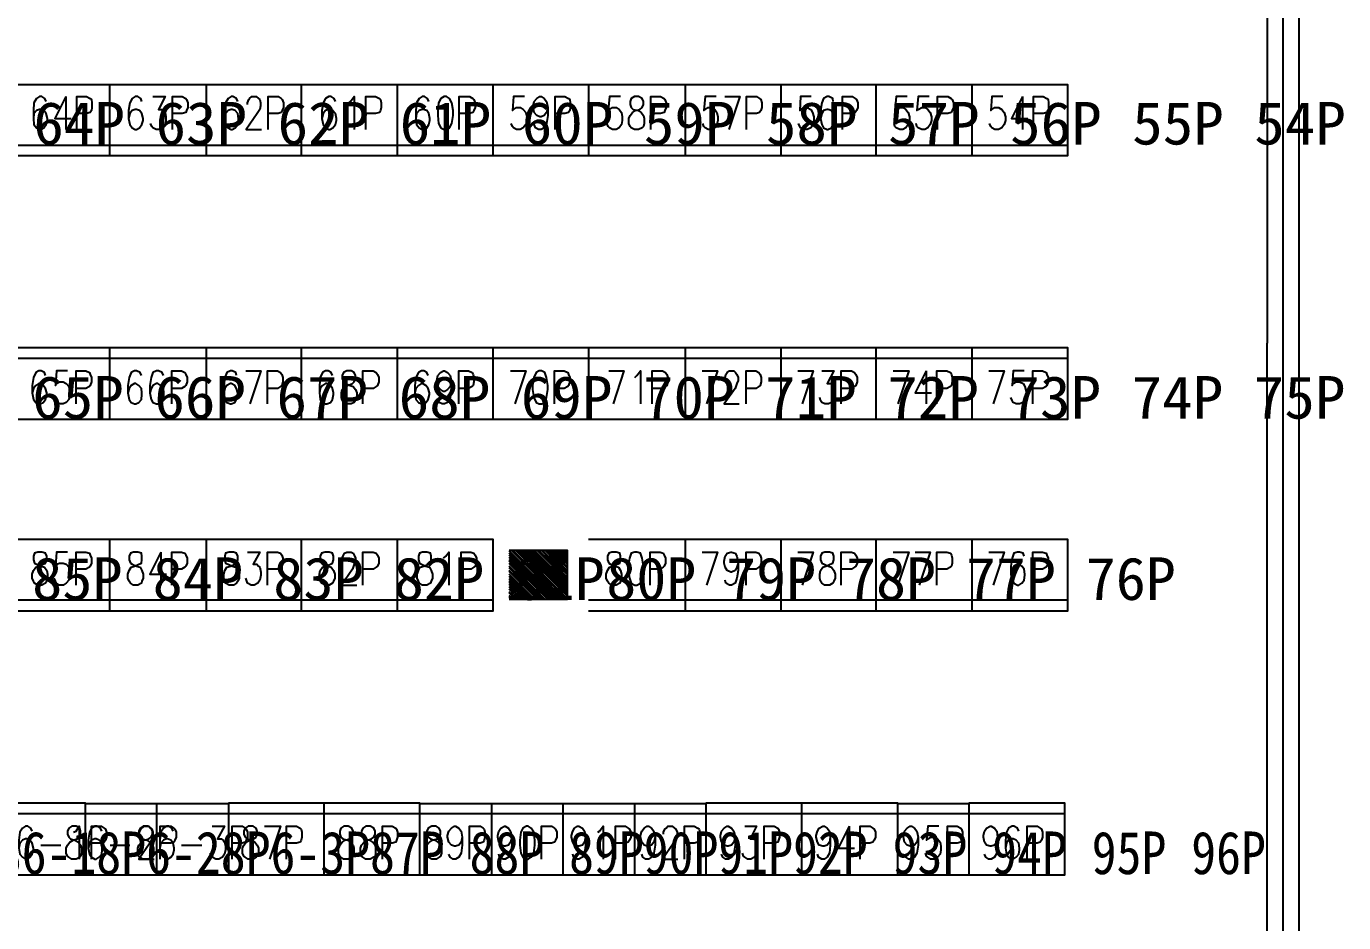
# Model space of a CAD drawing. Header units: metres. Extents: x 17 to 1264, y 17 to 859.
# Drawn here: x 226 to 536.9, y 228.2 to 439.6 of the extents above; entities that cross this region are included whole.
import ezdxf

# ---------------------------------------------------------------- set-up
doc = ezdxf.new("R2010")
doc.units = ezdxf.units.M
for name, color, linetype in [('LINES', 7, 'Continuous'), ('POLYLINES', 4, 'Continuous'), ('RECTS', 7, 'Continuous'), ('TEXTS', 3, 'Continuous')]:
    doc.layers.add(name, color=color, linetype=linetype)

msp = doc.modelspace()

# ---------------------------------------------------------------- linework, layer by layer
at = {"layer": 'LINES'}
for p, q in [((518.83, 720.43), (518.83, 364.9)), ((522.57, 720.43), (522.57, 335.52)), ((526.31, 720.43), (526.31, 334.94)), ((235.29, 423.07), (235.29, 415.3)), ((461.08, 423.07), (461.08, 415.3)), ((336.09, 411.55), (223.05, 411.55)), ((449.13, 411.55), (336.09, 411.55)), ((471.74, 411.55), (358.7, 411.55)), ((370.94, 363.89), (388.07, 363.89)), ((471.74, 361.3), (223.05, 361.3)), ((438.33, 358.42), (438.33, 350.64)), ((522.57, 343.87), (522.57, 140.83)), ((526.31, 343.87), (526.31, 334.94)), ((526.31, 343.87), (526.31, 137.09)), ((526.31, 323.42), (526.31, 213.84)), ((257.75, 315.65), (257.75, 307.87)), ((351.5, 304.42), (339.98, 315.94)), ((351.07, 304.42), (339.98, 315.36)), ((350.49, 304.42), (339.98, 314.93)), ((349.91, 304.42), (339.98, 314.35)), ((352.07, 304.42), (340.41, 316.08)), ((352.51, 304.42), (340.84, 316.08)), ((352.94, 304.42), (341.42, 316.08)), ((353.51, 304.42), (341.99, 316.08)), ((353.66, 304.7), (342.28, 316.08)), ((353.66, 305.28), (342.86, 316.08)), ((353.66, 305.86), (343.43, 316.08)), ((353.66, 306.29), (343.87, 316.08)), ((353.66, 306.72), (344.44, 316.08)), ((353.66, 307.3), (344.87, 316.08)), ((353.66, 307.73), (345.31, 316.08)), ((353.66, 308.3), (345.88, 316.08)), ((353.66, 308.88), (346.46, 316.08)), ((353.66, 309.31), (346.89, 316.08)), ((353.66, 309.74), (347.47, 316.08)), ((353.66, 310.32), (347.75, 316.08)), ((353.66, 310.75), (348.33, 316.08)), ((353.66, 311.33), (348.91, 316.08)), ((353.66, 311.9), (349.48, 316.08)), ((353.66, 312.19), (349.91, 316.08)), ((353.66, 312.77), (350.35, 316.08)), ((353.66, 313.34), (350.78, 316.08)), ((353.66, 313.78), (351.35, 316.08)), ((353.66, 314.35), (351.93, 316.08)), ((353.66, 314.64), (352.51, 316.08)), ((353.66, 315.22), (352.79, 316.08)), ((353.66, 315.79), (353.37, 316.08)), ((349.63, 304.42), (339.98, 313.78)), ((349.05, 304.42), (339.98, 313.49)), ((348.47, 304.42), (339.98, 312.91)), ((348.04, 304.42), (339.98, 312.34)), ((347.47, 304.42), (339.98, 311.9)), ((347.18, 304.42), (339.98, 311.33)), ((346.6, 304.42), (339.98, 311.04)), ((346.03, 304.42), (339.98, 310.46)), ((345.45, 304.42), (339.98, 309.89)), ((345.02, 304.42), (339.98, 309.31)), ((344.59, 304.42), (339.98, 308.88)), ((344.15, 304.42), (339.98, 308.45)), ((343.58, 304.42), (339.98, 308.02)), ((343, 304.42), (339.98, 307.44)), ((342.43, 304.42), (339.98, 306.86)), ((341.99, 304.42), (339.98, 306.29)), ((341.56, 304.42), (339.98, 306)), ((341.13, 304.42), (339.98, 305.42)), ((340.55, 304.42), (339.98, 304.99)), ((336.09, 304.27), (223.05, 304.27)), ((471.74, 304.27), (358.7, 304.27)), ((471.02, 253.87), (223.05, 253.87)), ((420.19, 250.99), (420.19, 243.22)), ((229.39, 246.53), (234.14, 246.53)), ((245.8, 246.53), (250.41, 246.53)), ((262.65, 246.53), (267.4, 246.53))]:
    msp.add_line(p, q, dxfattribs=at)
at = {"layer": 'POLYLINES'}
for points in [[(230.68, 421.92), (230.39, 422.64), (229.67, 423.07), (229.1, 423.07), (228.38, 422.64), (227.8, 421.63), (227.66, 419.76), (227.66, 417.89), (227.8, 416.45), (228.38, 415.73), (229.1, 415.3), (229.39, 415.3), (230.11, 415.73), (230.68, 416.45), (230.97, 417.46), (230.97, 417.89), (230.68, 419.04), (230.11, 419.76), (229.39, 420.05), (229.1, 420.05), (228.38, 419.76), (227.8, 419.04), (227.66, 417.89)], [(235.29, 423.07), (232.7, 417.89), (236.59, 417.89)], [(237.88, 415.3), (237.88, 423.07), (240.19, 423.07), (241.05, 422.64), (241.34, 422.35), (241.48, 421.63), (241.48, 420.48), (241.34, 419.76), (241.05, 419.33), (240.19, 419.04), (237.88, 419.04)], [(253.29, 421.92), (253, 422.64), (252.28, 423.07), (251.71, 423.07), (250.99, 422.64), (250.41, 421.63), (250.12, 419.76), (250.12, 417.89), (250.41, 416.45), (250.99, 415.73), (251.71, 415.3), (251.99, 415.3), (252.71, 415.73), (253.29, 416.45), (253.58, 417.46), (253.58, 417.89), (253.29, 419.04), (252.71, 419.76), (251.99, 420.05), (251.71, 420.05), (250.99, 419.76), (250.41, 419.04), (250.12, 417.89)], [(255.88, 423.07), (258.76, 423.07), (257.18, 420.05), (257.9, 420.05), (258.47, 419.76), (258.76, 419.33), (258.91, 418.32), (258.91, 417.46), (258.76, 416.45), (258.19, 415.73), (257.47, 415.3), (256.6, 415.3), (255.88, 415.73), (255.59, 416.02), (255.31, 416.74)], [(260.49, 415.3), (260.49, 423.07), (262.79, 423.07), (263.66, 422.64), (263.8, 422.35), (264.09, 421.63), (264.09, 420.48), (263.8, 419.76), (263.66, 419.33), (262.79, 419.04), (260.49, 419.04)], [(275.9, 421.92), (275.61, 422.64), (274.75, 423.07), (274.31, 423.07), (273.59, 422.64), (273.02, 421.63), (272.73, 419.76), (272.73, 417.89), (273.02, 416.45), (273.59, 415.73), (274.31, 415.3), (274.6, 415.3), (275.32, 415.73), (275.9, 416.45), (276.04, 417.46), (276.04, 417.89), (275.9, 419.04), (275.32, 419.76), (274.6, 420.05), (274.31, 420.05), (273.59, 419.76), (273.02, 419.04), (272.73, 417.89)], [(278.2, 421.2), (278.2, 421.63), (278.49, 422.35), (278.63, 422.64), (279.21, 423.07), (280.22, 423.07), (280.79, 422.64), (281.08, 422.35), (281.23, 421.63), (281.23, 420.91), (281.08, 420.05), (280.51, 419.04), (277.91, 415.3), (281.51, 415.3)], [(283.1, 415.3), (283.1, 423.07), (285.4, 423.07), (286.12, 422.64), (286.41, 422.35), (286.7, 421.63), (286.7, 420.48), (286.41, 419.76), (286.12, 419.33), (285.4, 419.04), (283.1, 419.04)], [(298.94, 421.92), (298.65, 422.64), (297.93, 423.07), (297.35, 423.07), (296.63, 422.64), (296.06, 421.63), (295.77, 419.76), (295.77, 417.89), (296.06, 416.45), (296.63, 415.73), (297.35, 415.3), (297.64, 415.3), (298.36, 415.73), (298.94, 416.45), (299.23, 417.46), (299.23, 417.89), (298.94, 419.04), (298.36, 419.76), (297.64, 420.05), (297.35, 420.05), (296.63, 419.76), (296.06, 419.04), (295.77, 417.89)], [(302.11, 421.63), (302.54, 421.92), (303.4, 423.07), (303.4, 415.3)], [(306.14, 415.3), (306.14, 423.07), (308.44, 423.07), (309.31, 422.64), (309.59, 422.35), (309.74, 421.63), (309.74, 420.48), (309.59, 419.76), (309.31, 419.33), (308.44, 419.04), (306.14, 419.04)], [(320.97, 421.92), (320.68, 422.64), (319.96, 423.07), (319.39, 423.07), (318.67, 422.64), (318.09, 421.63), (317.95, 419.76), (317.95, 417.89), (318.09, 416.45), (318.67, 415.73), (319.39, 415.3), (319.67, 415.3), (320.54, 415.73), (320.97, 416.45), (321.26, 417.46), (321.26, 417.89), (320.97, 419.04), (320.54, 419.76), (319.67, 420.05), (319.39, 420.05), (318.67, 419.76), (318.09, 419.04), (317.95, 417.89)], [(324.57, 423.07), (323.85, 422.64), (323.27, 421.63), (323.13, 419.76), (323.13, 418.61), (323.27, 416.74), (323.85, 415.73), (324.57, 415.3), (325.15, 415.3), (325.87, 415.73), (326.44, 416.74), (326.73, 418.61), (326.73, 419.76), (326.44, 421.63), (325.87, 422.64), (325.15, 423.07), (324.57, 423.07)], [(328.17, 415.3), (328.17, 423.07), (330.62, 423.07), (331.34, 422.64), (331.63, 422.35), (331.91, 421.63), (331.91, 420.48), (331.63, 419.76), (331.34, 419.33), (330.62, 419.04), (328.17, 419.04)], [(343.58, 423.07), (340.99, 423.07), (340.7, 419.76), (340.99, 420.05), (341.71, 420.48), (342.57, 420.48), (343.29, 420.05), (343.87, 419.33), (344.15, 418.32), (344.15, 417.46), (343.87, 416.45), (343.29, 415.73), (342.57, 415.3), (341.71, 415.3), (340.99, 415.73), (340.7, 416.02), (340.41, 416.74)], [(349.05, 420.48), (348.76, 419.33), (348.19, 418.61), (347.47, 418.32), (347.18, 418.32), (346.46, 418.61), (345.88, 419.33), (345.59, 420.48), (345.59, 420.91), (345.88, 421.92), (346.46, 422.64), (347.18, 423.07), (347.47, 423.07), (348.19, 422.64), (348.76, 421.92), (349.05, 420.48), (349.05, 418.61), (348.76, 416.74), (348.19, 415.73), (347.47, 415.3), (346.89, 415.3), (346.17, 415.73), (345.88, 416.45)], [(350.78, 415.3), (350.78, 423.07), (353.08, 423.07), (353.95, 422.64), (354.23, 422.35), (354.38, 421.63), (354.38, 420.48), (354.23, 419.76), (353.95, 419.33), (353.08, 419.04), (350.78, 419.04)], [(366.19, 423.07), (363.59, 423.07), (363.31, 419.76), (363.59, 420.05), (364.31, 420.48), (365.18, 420.48), (365.9, 420.05), (366.47, 419.33), (366.62, 418.32), (366.62, 417.46), (366.47, 416.45), (365.9, 415.73), (365.18, 415.3), (364.31, 415.3), (363.59, 415.73), (363.31, 416.02), (363.02, 416.74)], [(369.5, 423.07), (368.78, 422.64), (368.49, 421.92), (368.49, 421.2), (368.78, 420.48), (369.21, 420.05), (370.36, 419.76), (371.08, 419.33), (371.66, 418.61), (371.8, 417.89), (371.8, 416.74), (371.66, 416.02), (371.37, 415.73), (370.51, 415.3), (369.5, 415.3), (368.78, 415.73), (368.49, 416.02), (368.2, 416.74), (368.2, 417.89), (368.49, 418.61), (369.07, 419.33), (369.79, 419.76), (370.79, 420.05), (371.37, 420.48), (371.66, 421.2), (371.66, 421.92), (371.37, 422.64), (370.51, 423.07), (369.5, 423.07)], [(373.39, 415.3), (373.39, 423.07), (375.69, 423.07), (376.55, 422.64), (376.7, 422.35), (376.99, 421.63), (376.99, 420.48), (376.7, 419.76), (376.55, 419.33), (375.69, 419.04), (373.39, 419.04)], [(388.79, 423.07), (386.2, 423.07), (385.91, 419.76), (386.2, 420.05), (386.92, 420.48), (387.64, 420.48), (388.51, 420.05), (388.94, 419.33), (389.23, 418.32), (389.23, 417.46), (388.94, 416.45), (388.51, 415.73), (387.64, 415.3), (386.92, 415.3), (386.2, 415.73), (385.91, 416.02), (385.63, 416.74)], [(390.81, 423.07), (394.41, 423.07), (391.82, 415.3)], [(395.99, 415.3), (395.99, 423.07), (398.3, 423.07), (399.02, 422.64), (399.31, 422.35), (399.59, 421.63), (399.59, 420.48), (399.31, 419.76), (399.02, 419.33), (398.3, 419.04), (395.99, 419.04)], [(411.26, 423.07), (408.67, 423.07), (408.52, 419.76), (408.67, 420.05), (409.53, 420.48), (410.25, 420.48), (411.11, 420.05), (411.55, 419.33), (411.83, 418.32), (411.83, 417.46), (411.55, 416.45), (411.11, 415.73), (410.25, 415.3), (409.53, 415.3), (408.67, 415.73), (408.52, 416.02), (408.23, 416.74)], [(416.44, 421.92), (416.3, 422.64), (415.43, 423.07), (415, 423.07), (414.14, 422.64), (413.71, 421.63), (413.42, 419.76), (413.42, 417.89), (413.71, 416.45), (414.14, 415.73), (415, 415.3), (415.15, 415.3), (416.01, 415.73), (416.44, 416.45), (416.73, 417.46), (416.73, 417.89), (416.44, 419.04), (416.01, 419.76), (415.15, 420.05), (415, 420.05), (414.14, 419.76), (413.71, 419.04), (413.42, 417.89)], [(418.6, 415.3), (418.6, 423.07), (420.91, 423.07), (421.63, 422.64), (421.91, 422.35), (422.2, 421.63), (422.2, 420.48), (421.91, 419.76), (421.63, 419.33), (420.91, 419.04), (418.6, 419.04)], [(433.87, 423.07), (431.27, 423.07), (430.99, 419.76), (431.27, 420.05), (432.14, 420.48), (432.86, 420.48), (433.58, 420.05), (434.15, 419.33), (434.44, 418.32), (434.44, 417.46), (434.15, 416.45), (433.58, 415.73), (432.86, 415.3), (432.14, 415.3), (431.27, 415.73), (430.99, 416.02), (430.84, 416.74)], [(439.05, 423.07), (436.46, 423.07), (436.17, 419.76), (436.46, 420.05), (437.32, 420.48), (438.04, 420.48), (438.76, 420.05), (439.34, 419.33), (439.63, 418.32), (439.63, 417.46), (439.34, 416.45), (438.76, 415.73), (438.04, 415.3), (437.32, 415.3), (436.46, 415.73), (436.17, 416.02), (436.03, 416.74)], [(441.07, 415.3), (441.07, 423.07), (443.51, 423.07), (444.23, 422.64), (444.52, 422.35), (444.81, 421.63), (444.81, 420.48), (444.52, 419.76), (444.23, 419.33), (443.51, 419.04), (441.07, 419.04)], [(456.47, 423.07), (453.88, 423.07), (453.59, 419.76), (453.88, 420.05), (454.6, 420.48), (455.47, 420.48), (456.19, 420.05), (456.76, 419.33), (457.05, 418.32), (457.05, 417.46), (456.76, 416.45), (456.19, 415.73), (455.47, 415.3), (454.6, 415.3), (453.88, 415.73), (453.59, 416.02), (453.31, 416.74)], [(461.08, 423.07), (458.49, 417.89), (462.38, 417.89)], [(463.67, 415.3), (463.67, 423.07), (465.98, 423.07), (466.84, 422.64), (467.13, 422.35), (467.27, 421.63), (467.27, 420.48), (467.13, 419.76), (466.84, 419.33), (465.98, 419.04), (463.67, 419.04)], [(197.56, 144.58), (518.83, 144.58), (518.83, 364.9)], [(230.54, 357.26), (230.25, 357.98), (229.53, 358.42), (228.95, 358.42), (228.23, 357.98), (227.66, 356.83), (227.37, 354.96), (227.37, 353.23), (227.66, 351.65), (228.23, 350.93), (228.95, 350.64), (229.24, 350.64), (229.96, 350.93), (230.54, 351.65), (230.83, 352.8), (230.83, 353.23), (230.54, 354.24), (229.96, 354.96), (229.24, 355.39), (228.95, 355.39), (228.23, 354.96), (227.66, 354.24), (227.37, 353.23)], [(235.72, 358.42), (233.13, 358.42), (232.84, 354.96), (233.13, 355.39), (233.85, 355.82), (234.71, 355.82), (235.43, 355.39), (236.01, 354.67), (236.15, 353.52), (236.15, 352.8), (236.01, 351.65), (235.43, 350.93), (234.71, 350.64), (233.85, 350.64), (233.13, 350.93), (232.84, 351.36), (232.55, 352.08)], [(237.74, 350.64), (237.74, 358.42), (240.04, 358.42), (240.91, 357.98), (241.05, 357.55), (241.34, 356.83), (241.34, 355.82), (241.05, 354.96), (240.91, 354.67), (240.04, 354.24), (237.74, 354.24)], [(253.15, 357.26), (252.86, 357.98), (251.99, 358.42), (251.56, 358.42), (250.7, 357.98), (250.27, 356.83), (249.98, 354.96), (249.98, 353.23), (250.27, 351.65), (250.7, 350.93), (251.56, 350.64), (251.85, 350.64), (252.57, 350.93), (253.15, 351.65), (253.29, 352.8), (253.29, 353.23), (253.15, 354.24), (252.57, 354.96), (251.85, 355.39), (251.56, 355.39), (250.7, 354.96), (250.27, 354.24), (249.98, 353.23)], [(258.33, 357.26), (258.04, 357.98), (257.18, 358.42), (256.75, 358.42), (255.88, 357.98), (255.45, 356.83), (255.16, 354.96), (255.16, 353.23), (255.45, 351.65), (255.88, 350.93), (256.75, 350.64), (257.03, 350.64), (257.75, 350.93), (258.33, 351.65), (258.47, 352.8), (258.47, 353.23), (258.33, 354.24), (257.75, 354.96), (257.03, 355.39), (256.75, 355.39), (255.88, 354.96), (255.45, 354.24), (255.16, 353.23)], [(260.35, 350.64), (260.35, 358.42), (262.65, 358.42), (263.37, 357.98), (263.66, 357.55), (263.95, 356.83), (263.95, 355.82), (263.66, 354.96), (263.37, 354.67), (262.65, 354.24), (260.35, 354.24)], [(275.61, 357.26), (275.47, 357.98), (274.6, 358.42), (274.17, 358.42), (273.31, 357.98), (272.87, 356.83), (272.59, 354.96), (272.59, 353.23), (272.87, 351.65), (273.31, 350.93), (274.17, 350.64), (274.31, 350.64), (275.18, 350.93), (275.61, 351.65), (275.9, 352.8), (275.9, 353.23), (275.61, 354.24), (275.18, 354.96), (274.31, 355.39), (274.17, 355.39), (273.31, 354.96), (272.87, 354.24), (272.59, 353.23)], [(277.77, 358.42), (281.37, 358.42), (278.78, 350.64)], [(282.95, 350.64), (282.95, 358.42), (285.26, 358.42), (285.98, 357.98), (286.27, 357.55), (286.55, 356.83), (286.55, 355.82), (286.27, 354.96), (285.98, 354.67), (285.26, 354.24), (282.95, 354.24)], [(298.22, 357.26), (297.93, 357.98), (297.21, 358.42), (296.63, 358.42), (295.91, 357.98), (295.34, 356.83), (295.19, 354.96), (295.19, 353.23), (295.34, 351.65), (295.91, 350.93), (296.63, 350.64), (296.92, 350.64), (297.79, 350.93), (298.22, 351.65), (298.51, 352.8), (298.51, 353.23), (298.22, 354.24), (297.79, 354.96), (296.92, 355.39), (296.63, 355.39), (295.91, 354.96), (295.34, 354.24), (295.19, 353.23)], [(301.67, 358.42), (300.81, 357.98), (300.52, 357.26), (300.52, 356.54), (300.81, 355.82), (301.39, 355.39), (302.39, 354.96), (303.11, 354.67), (303.69, 353.95), (303.98, 353.23), (303.98, 352.08), (303.69, 351.36), (303.4, 350.93), (302.68, 350.64), (301.67, 350.64), (300.81, 350.93), (300.52, 351.36), (300.38, 352.08), (300.38, 353.23), (300.52, 353.95), (301.1, 354.67), (301.82, 354.96), (302.97, 355.39), (303.4, 355.82), (303.69, 356.54), (303.69, 357.26), (303.4, 357.98), (302.68, 358.42), (301.67, 358.42)], [(305.42, 350.64), (305.42, 358.42), (307.87, 358.42), (308.59, 357.98), (308.87, 357.55), (309.16, 356.83), (309.16, 355.82), (308.87, 354.96), (308.59, 354.67), (307.87, 354.24), (305.42, 354.24)], [(320.83, 357.26), (320.54, 357.98), (319.82, 358.42), (319.24, 358.42), (318.52, 357.98), (317.95, 356.83), (317.66, 354.96), (317.66, 353.23), (317.95, 351.65), (318.52, 350.93), (319.24, 350.64), (319.53, 350.64), (320.25, 350.93), (320.83, 351.65), (321.11, 352.8), (321.11, 353.23), (320.83, 354.24), (320.25, 354.96), (319.53, 355.39), (319.24, 355.39), (318.52, 354.96), (317.95, 354.24), (317.66, 353.23)], [(326.3, 355.82), (326.01, 354.67), (325.43, 353.95), (324.71, 353.52), (324.43, 353.52), (323.71, 353.95), (323.13, 354.67), (322.84, 355.82), (322.84, 356.11), (323.13, 357.26), (323.71, 357.98), (324.43, 358.42), (324.71, 358.42), (325.43, 357.98), (326.01, 357.26), (326.3, 355.82), (326.3, 353.95), (326.01, 352.08), (325.43, 350.93), (324.71, 350.64), (324.14, 350.64), (323.42, 350.93), (323.13, 351.65)], [(328.03, 350.64), (328.03, 358.42), (330.33, 358.42), (331.19, 357.98), (331.48, 357.55), (331.63, 356.83), (331.63, 355.82), (331.48, 354.96), (331.19, 354.67), (330.33, 354.24), (328.03, 354.24)], [(340.27, 358.42), (343.87, 358.42), (341.27, 350.64)], [(347.03, 358.42), (346.31, 357.98), (345.74, 356.83), (345.45, 354.96), (345.45, 353.95), (345.74, 352.08), (346.31, 350.93), (347.03, 350.64), (347.61, 350.64), (348.33, 350.93), (348.76, 352.08), (349.05, 353.95), (349.05, 354.96), (348.76, 356.83), (348.33, 357.98), (347.61, 358.42), (347.03, 358.42)], [(350.63, 350.64), (350.63, 358.42), (352.94, 358.42), (353.8, 357.98), (353.95, 357.55), (354.23, 356.83), (354.23, 355.82), (353.95, 354.96), (353.8, 354.67), (352.94, 354.24), (350.63, 354.24)], [(363.45, 358.42), (367.05, 358.42), (364.46, 350.64)], [(369.64, 356.83), (370.07, 357.26), (370.94, 358.42), (370.94, 350.64)], [(373.67, 350.64), (373.67, 358.42), (376.12, 358.42), (376.84, 357.98), (377.13, 357.55), (377.42, 356.83), (377.42, 355.82), (377.13, 354.96), (376.84, 354.67), (376.12, 354.24), (373.67, 354.24)], [(385.48, 358.42), (389.08, 358.42), (386.49, 350.64)], [(390.95, 356.54), (390.95, 356.83), (391.1, 357.55), (391.39, 357.98), (391.96, 358.42), (392.97, 358.42), (393.4, 357.98), (393.69, 357.55), (393.98, 356.83), (393.98, 356.11), (393.69, 355.39), (393.26, 354.24), (390.67, 350.64), (394.27, 350.64)], [(395.85, 350.64), (395.85, 358.42), (398.15, 358.42), (398.87, 357.98), (399.16, 357.55), (399.45, 356.83), (399.45, 355.82), (399.16, 354.96), (398.87, 354.67), (398.15, 354.24), (395.85, 354.24)], [(408.09, 358.42), (411.69, 358.42), (409.1, 350.64)], [(413.71, 358.42), (416.59, 358.42), (415, 355.39), (415.72, 355.39), (416.3, 354.96), (416.59, 354.67), (416.87, 353.52), (416.87, 352.8), (416.59, 351.65), (416.01, 350.93), (415.29, 350.64), (414.43, 350.64), (413.71, 350.93), (413.42, 351.36), (413.27, 352.08)], [(418.31, 350.64), (418.31, 358.42), (420.76, 358.42), (421.48, 357.98), (421.77, 357.55), (422.06, 356.83), (422.06, 355.82), (421.77, 354.96), (421.48, 354.67), (420.76, 354.24), (418.31, 354.24)], [(430.55, 358.42), (434.3, 358.42), (431.71, 350.64)], [(438.33, 358.42), (435.74, 353.23), (439.63, 353.23)], [(440.92, 350.64), (440.92, 358.42), (443.23, 358.42), (444.09, 357.98), (444.38, 357.55), (444.52, 356.83), (444.52, 355.82), (444.38, 354.96), (444.09, 354.67), (443.23, 354.24), (440.92, 354.24)], [(453.16, 358.42), (456.76, 358.42), (454.17, 350.64)], [(461.51, 358.42), (458.92, 358.42), (458.63, 354.96), (458.92, 355.39), (459.64, 355.82), (460.36, 355.82), (461.23, 355.39), (461.66, 354.67), (461.95, 353.52), (461.95, 352.8), (461.66, 351.65), (461.23, 350.93), (460.36, 350.64), (459.64, 350.64), (458.92, 350.93), (458.63, 351.36), (458.35, 352.08)], [(463.53, 350.64), (463.53, 358.42), (465.83, 358.42), (466.7, 357.98), (466.84, 357.55), (467.13, 356.83), (467.13, 355.82), (466.84, 354.96), (466.7, 354.67), (465.83, 354.24), (463.53, 354.24)], [(228.67, 315.65), (227.95, 315.36), (227.66, 314.64), (227.66, 313.78), (227.95, 313.06), (228.38, 312.77), (229.53, 312.34), (230.25, 312.05), (230.83, 311.33), (230.97, 310.46), (230.97, 309.46), (230.83, 308.74), (230.54, 308.3), (229.67, 307.87), (228.67, 307.87), (227.95, 308.3), (227.66, 308.74), (227.37, 309.46), (227.37, 310.46), (227.66, 311.33), (228.23, 312.05), (228.95, 312.34), (229.96, 312.77), (230.54, 313.06), (230.83, 313.78), (230.83, 314.64), (230.54, 315.36), (229.67, 315.65), (228.67, 315.65)], [(235.72, 315.65), (233.13, 315.65), (232.84, 312.34), (233.13, 312.77), (233.85, 313.06), (234.71, 313.06), (235.43, 312.77), (236.01, 312.05), (236.15, 310.9), (236.15, 310.18), (236.01, 309.02), (235.43, 308.3), (234.71, 307.87), (233.85, 307.87), (233.13, 308.3), (232.84, 308.74), (232.55, 309.46)], [(237.74, 307.87), (237.74, 315.65), (240.04, 315.65), (240.91, 315.36), (241.05, 314.93), (241.34, 314.21), (241.34, 313.06), (241.05, 312.34), (240.91, 312.05), (240.04, 311.62), (237.74, 311.62)], [(251.27, 315.65), (250.55, 315.36), (250.27, 314.64), (250.27, 313.78), (250.55, 313.06), (250.99, 312.77), (251.99, 312.34), (252.86, 312.05), (253.29, 311.33), (253.58, 310.46), (253.58, 309.46), (253.29, 308.74), (253.15, 308.3), (252.28, 307.87), (251.27, 307.87), (250.55, 308.3), (250.27, 308.74), (249.98, 309.46), (249.98, 310.46), (250.27, 311.33), (250.7, 312.05), (251.56, 312.34), (252.57, 312.77), (253.15, 313.06), (253.29, 313.78), (253.29, 314.64), (253.15, 315.36), (252.28, 315.65), (251.27, 315.65)], [(257.75, 315.65), (255.16, 310.46), (259.05, 310.46)], [(260.35, 307.87), (260.35, 315.65), (262.65, 315.65), (263.37, 315.36), (263.66, 314.93), (263.95, 314.21), (263.95, 313.06), (263.66, 312.34), (263.37, 312.05), (262.65, 311.62), (260.35, 311.62)], [(273.88, 315.65), (273.02, 315.36), (272.87, 314.64), (272.87, 313.78), (273.02, 313.06), (273.59, 312.77), (274.6, 312.34), (275.47, 312.05), (275.9, 311.33), (276.19, 310.46), (276.19, 309.46), (275.9, 308.74), (275.61, 308.3), (274.89, 307.87), (273.88, 307.87), (273.02, 308.3), (272.87, 308.74), (272.59, 309.46), (272.59, 310.46), (272.87, 311.33), (273.31, 312.05), (274.17, 312.34), (275.18, 312.77), (275.61, 313.06), (275.9, 313.78), (275.9, 314.64), (275.61, 315.36), (274.89, 315.65), (273.88, 315.65)], [(278.2, 315.65), (281.08, 315.65), (279.5, 312.77), (280.36, 312.77), (280.79, 312.34), (281.08, 312.05), (281.37, 310.9), (281.37, 310.18), (281.08, 309.02), (280.65, 308.3), (279.79, 307.87), (279.07, 307.87), (278.2, 308.3), (278.06, 308.74), (277.77, 309.46)], [(282.95, 307.87), (282.95, 315.65), (285.26, 315.65), (285.98, 315.36), (286.27, 314.93), (286.55, 314.21), (286.55, 313.06), (286.27, 312.34), (285.98, 312.05), (285.26, 311.62), (282.95, 311.62)], [(296.49, 315.65), (295.63, 315.36), (295.34, 314.64), (295.34, 313.78), (295.63, 313.06), (296.2, 312.77), (297.21, 312.34), (297.93, 312.05), (298.51, 311.33), (298.79, 310.46), (298.79, 309.46), (298.51, 308.74), (298.22, 308.3), (297.5, 307.87), (296.49, 307.87), (295.63, 308.3), (295.34, 308.74), (295.19, 309.46), (295.19, 310.46), (295.34, 311.33), (295.91, 312.05), (296.63, 312.34), (297.79, 312.77), (298.22, 313.06), (298.51, 313.78), (298.51, 314.64), (298.22, 315.36), (297.5, 315.65), (296.49, 315.65)], [(300.52, 313.78), (300.52, 314.21), (300.81, 314.93), (301.1, 315.36), (301.67, 315.65), (302.68, 315.65), (303.11, 315.36), (303.4, 314.93), (303.69, 314.21), (303.69, 313.49), (303.4, 312.77), (302.97, 311.62), (300.38, 307.87), (303.98, 307.87)], [(305.42, 307.87), (305.42, 315.65), (307.87, 315.65), (308.59, 315.36), (308.87, 314.93), (309.16, 314.21), (309.16, 313.06), (308.87, 312.34), (308.59, 312.05), (307.87, 311.62), (305.42, 311.62)], [(319.53, 315.65), (318.81, 315.36), (318.52, 314.64), (318.52, 313.78), (318.81, 313.06), (319.24, 312.77), (320.25, 312.34), (321.11, 312.05), (321.55, 311.33), (321.83, 310.46), (321.83, 309.46), (321.55, 308.74), (321.4, 308.3), (320.54, 307.87), (319.53, 307.87), (318.81, 308.3), (318.52, 308.74), (318.23, 309.46), (318.23, 310.46), (318.52, 311.33), (318.95, 312.05), (319.82, 312.34), (320.83, 312.77), (321.4, 313.06), (321.55, 313.78), (321.55, 314.64), (321.4, 315.36), (320.54, 315.65), (319.53, 315.65)], [(324.43, 314.21), (325, 314.64), (325.72, 315.65), (325.72, 307.87)], [(328.6, 307.87), (328.6, 315.65), (330.91, 315.65), (331.63, 315.36), (331.91, 314.93), (332.2, 314.21), (332.2, 313.06), (331.91, 312.34), (331.63, 312.05), (330.91, 311.62), (328.6, 311.62)], [(364.17, 315.65), (363.45, 315.36), (363.16, 314.64), (363.16, 313.78), (363.45, 313.06), (363.88, 312.77), (364.89, 312.34), (365.75, 312.05), (366.19, 311.33), (366.47, 310.46), (366.47, 309.46), (366.19, 308.74), (366.04, 308.3), (365.18, 307.87), (364.17, 307.87), (363.45, 308.3), (363.16, 308.74), (362.87, 309.46), (362.87, 310.46), (363.16, 311.33), (363.59, 312.05), (364.46, 312.34), (365.47, 312.77), (366.04, 313.06), (366.19, 313.78), (366.19, 314.64), (366.04, 315.36), (365.18, 315.65), (364.17, 315.65)], [(369.64, 315.65), (368.78, 315.36), (368.35, 314.21), (368.06, 312.34), (368.06, 311.33), (368.35, 309.46), (368.78, 308.3), (369.64, 307.87), (370.07, 307.87), (370.94, 308.3), (371.37, 309.46), (371.66, 311.33), (371.66, 312.34), (371.37, 314.21), (370.94, 315.36), (370.07, 315.65), (369.64, 315.65)], [(373.24, 307.87), (373.24, 315.65), (375.55, 315.65), (376.27, 315.36), (376.55, 314.93), (376.84, 314.21), (376.84, 313.06), (376.55, 312.34), (376.27, 312.05), (375.55, 311.62), (373.24, 311.62)], [(385.48, 315.65), (389.08, 315.65), (386.49, 307.87)], [(393.98, 313.06), (393.69, 312.05), (393.26, 311.33), (392.39, 310.9), (392.25, 310.9), (391.39, 311.33), (390.95, 312.05), (390.67, 313.06), (390.67, 313.49), (390.95, 314.64), (391.39, 315.36), (392.25, 315.65), (392.39, 315.65), (393.26, 315.36), (393.69, 314.64), (393.98, 313.06), (393.98, 311.33), (393.69, 309.46), (393.26, 308.3), (392.39, 307.87), (391.96, 307.87), (391.1, 308.3), (390.95, 309.02)], [(395.85, 307.87), (395.85, 315.65), (398.15, 315.65), (398.87, 315.36), (399.16, 314.93), (399.45, 314.21), (399.45, 313.06), (399.16, 312.34), (398.87, 312.05), (398.15, 311.62), (395.85, 311.62)], [(408.09, 315.65), (411.69, 315.65), (409.1, 307.87)], [(414.43, 315.65), (413.71, 315.36), (413.42, 314.64), (413.42, 313.78), (413.71, 313.06), (414.28, 312.77), (415.29, 312.34), (416.01, 312.05), (416.59, 311.33), (416.87, 310.46), (416.87, 309.46), (416.59, 308.74), (416.3, 308.3), (415.58, 307.87), (414.43, 307.87), (413.71, 308.3), (413.42, 308.74), (413.27, 309.46), (413.27, 310.46), (413.42, 311.33), (413.99, 312.05), (414.71, 312.34), (415.72, 312.77), (416.3, 313.06), (416.59, 313.78), (416.59, 314.64), (416.3, 315.36), (415.58, 315.65), (414.43, 315.65)], [(418.31, 307.87), (418.31, 315.65), (420.76, 315.65), (421.48, 315.36), (421.77, 314.93), (422.06, 314.21), (422.06, 313.06), (421.77, 312.34), (421.48, 312.05), (420.76, 311.62), (418.31, 311.62)], [(430.55, 315.65), (434.3, 315.65), (431.71, 307.87)], [(435.74, 315.65), (439.34, 315.65), (436.75, 307.87)], [(440.92, 307.87), (440.92, 315.65), (443.23, 315.65), (444.09, 315.36), (444.38, 314.93), (444.52, 314.21), (444.52, 313.06), (444.38, 312.34), (444.09, 312.05), (443.23, 311.62), (440.92, 311.62)], [(453.16, 315.65), (456.76, 315.65), (454.17, 307.87)], [(461.51, 314.64), (461.23, 315.36), (460.36, 315.65), (459.93, 315.65), (459.07, 315.36), (458.63, 314.21), (458.35, 312.34), (458.35, 310.46), (458.63, 309.02), (459.07, 308.3), (459.93, 307.87), (460.22, 307.87), (460.94, 308.3), (461.51, 309.02), (461.66, 310.18), (461.66, 310.46), (461.51, 311.62), (460.94, 312.34), (460.22, 312.77), (459.93, 312.77), (459.07, 312.34), (458.63, 311.62), (458.35, 310.46)], [(463.53, 307.87), (463.53, 315.65), (465.83, 315.65), (466.7, 315.36), (466.84, 314.93), (467.13, 314.21), (467.13, 313.06), (466.84, 312.34), (466.7, 312.05), (465.83, 311.62), (463.53, 311.62)], [(227.37, 249.84), (227.08, 250.56), (226.36, 250.99), (225.79, 250.99), (225.07, 250.56), (224.49, 249.55), (224.2, 247.68), (224.2, 245.81), (224.49, 244.37), (225.07, 243.65), (225.79, 243.22), (226.07, 243.22), (226.79, 243.65), (227.37, 244.37), (227.66, 245.38), (227.66, 245.81), (227.37, 246.96), (226.79, 247.68), (226.07, 247.97), (225.79, 247.97), (225.07, 247.68), (224.49, 246.96), (224.2, 245.81)], [(236.73, 250.99), (236.01, 250.56), (235.72, 249.84), (235.72, 249.12), (236.01, 248.4), (236.44, 247.97), (237.45, 247.68), (238.31, 247.25), (238.75, 246.53), (239.03, 245.81), (239.03, 244.66), (238.75, 243.94), (238.6, 243.65), (237.74, 243.22), (236.73, 243.22), (236.01, 243.65), (235.72, 243.94), (235.43, 244.66), (235.43, 245.81), (235.72, 246.53), (236.3, 247.25), (237.02, 247.68), (238.03, 247.97), (238.6, 248.4), (238.75, 249.12), (238.75, 249.84), (238.6, 250.56), (237.74, 250.99), (236.73, 250.99)], [(237.16, 249.55), (237.74, 249.84), (238.46, 250.99), (238.46, 243.22)], [(243.79, 249.84), (243.5, 250.56), (242.63, 250.99), (242.2, 250.99), (241.34, 250.56), (240.91, 249.55), (240.62, 247.68), (240.62, 245.81), (240.91, 244.37), (241.34, 243.65), (242.2, 243.22), (242.49, 243.22), (243.21, 243.65), (243.79, 244.37), (243.93, 245.38), (243.93, 245.81), (243.79, 246.96), (243.21, 247.68), (242.49, 247.97), (242.2, 247.97), (241.34, 247.68), (240.91, 246.96), (240.62, 245.81)], [(241.34, 243.22), (241.34, 250.99), (243.64, 250.99), (244.36, 250.56), (244.65, 250.27), (244.94, 249.55), (244.94, 248.4), (244.65, 247.68), (244.36, 247.25), (243.64, 246.96), (241.34, 246.96)], [(253.58, 250.99), (252.86, 250.56), (252.57, 249.84), (252.57, 249.12), (252.86, 248.4), (253.43, 247.97), (254.44, 247.68), (255.16, 247.25), (255.74, 246.53), (256.03, 245.81), (256.03, 244.66), (255.74, 243.94), (255.45, 243.65), (254.73, 243.22), (253.58, 243.22), (252.86, 243.65), (252.57, 243.94), (252.28, 244.66), (252.28, 245.81), (252.57, 246.53), (253.15, 247.25), (253.87, 247.68), (254.87, 247.97), (255.45, 248.4), (255.74, 249.12), (255.74, 249.84), (255.45, 250.56), (254.73, 250.99), (253.58, 250.99)], [(252.71, 249.12), (252.71, 249.55), (253, 250.27), (253.29, 250.56), (253.87, 250.99), (254.87, 250.99), (255.31, 250.56), (255.59, 250.27), (255.88, 249.55), (255.88, 248.83), (255.59, 247.97), (255.16, 246.96), (252.57, 243.22), (256.17, 243.22)], [(260.63, 249.84), (260.35, 250.56), (259.63, 250.99), (259.05, 250.99), (258.33, 250.56), (257.75, 249.55), (257.47, 247.68), (257.47, 245.81), (257.75, 244.37), (258.33, 243.65), (259.05, 243.22), (259.34, 243.22), (260.06, 243.65), (260.63, 244.37), (260.92, 245.38), (260.92, 245.81), (260.63, 246.96), (260.06, 247.68), (259.34, 247.97), (259.05, 247.97), (258.33, 247.68), (257.75, 246.96), (257.47, 245.81)], [(257.61, 243.22), (257.61, 250.99), (260.06, 250.99), (260.78, 250.56), (261.07, 250.27), (261.35, 249.55), (261.35, 248.4), (261.07, 247.68), (260.78, 247.25), (260.06, 246.96), (257.61, 246.96)], [(269.85, 250.99), (272.73, 250.99), (271.15, 247.97), (272.01, 247.97), (272.44, 247.68), (272.73, 247.25), (273.02, 246.24), (273.02, 245.38), (272.73, 244.37), (272.3, 243.65), (271.43, 243.22), (270.71, 243.22), (269.85, 243.65), (269.71, 243.94), (269.42, 244.66)], [(274.6, 243.22), (274.6, 250.99), (276.91, 250.99), (277.63, 250.56), (277.91, 250.27), (278.2, 249.55), (278.2, 248.4), (277.91, 247.68), (277.63, 247.25), (276.91, 246.96), (274.6, 246.96)], [(278.35, 250.99), (277.63, 250.56), (277.34, 249.84), (277.34, 249.12), (277.63, 248.4), (278.2, 247.97), (279.21, 247.68), (279.93, 247.25), (280.51, 246.53), (280.79, 245.81), (280.79, 244.66), (280.51, 243.94), (280.22, 243.65), (279.5, 243.22), (278.35, 243.22), (277.63, 243.65), (277.34, 243.94), (277.05, 244.66), (277.05, 245.81), (277.34, 246.53), (277.91, 247.25), (278.63, 247.68), (279.64, 247.97), (280.22, 248.4), (280.51, 249.12), (280.51, 249.84), (280.22, 250.56), (279.5, 250.99), (278.35, 250.99)], [(282.23, 250.99), (285.98, 250.99), (283.39, 243.22)], [(287.42, 243.22), (287.42, 250.99), (289.72, 250.99), (290.59, 250.56), (290.87, 250.27), (291.02, 249.55), (291.02, 248.4), (290.87, 247.68), (290.59, 247.25), (289.72, 246.96), (287.42, 246.96)], [(300.95, 250.99), (300.23, 250.56), (299.95, 249.84), (299.95, 249.12), (300.23, 248.4), (300.67, 247.97), (301.82, 247.68), (302.54, 247.25), (303.11, 246.53), (303.26, 245.81), (303.26, 244.66), (303.11, 243.94), (302.83, 243.65), (301.96, 243.22), (300.95, 243.22), (300.23, 243.65), (299.95, 243.94), (299.66, 244.66), (299.66, 245.81), (299.95, 246.53), (300.52, 247.25), (301.24, 247.68), (302.25, 247.97), (302.83, 248.4), (303.11, 249.12), (303.11, 249.84), (302.83, 250.56), (301.96, 250.99), (300.95, 250.99)], [(306.14, 250.99), (305.42, 250.56), (305.13, 249.84), (305.13, 249.12), (305.42, 248.4), (305.85, 247.97), (307, 247.68), (307.72, 247.25), (308.3, 246.53), (308.44, 245.81), (308.44, 244.66), (308.3, 243.94), (308.01, 243.65), (307.15, 243.22), (306.14, 243.22), (305.42, 243.65), (305.13, 243.94), (304.84, 244.66), (304.84, 245.81), (305.13, 246.53), (305.71, 247.25), (306.43, 247.68), (307.43, 247.97), (308.01, 248.4), (308.3, 249.12), (308.3, 249.84), (308.01, 250.56), (307.15, 250.99), (306.14, 250.99)], [(310.03, 243.22), (310.03, 250.99), (312.33, 250.99), (313.19, 250.56), (313.34, 250.27), (313.63, 249.55), (313.63, 248.4), (313.34, 247.68), (313.19, 247.25), (312.33, 246.96), (310.03, 246.96)], [(321.69, 250.99), (320.83, 250.56), (320.54, 249.84), (320.54, 249.12), (320.83, 248.4), (321.4, 247.97), (322.41, 247.68), (323.13, 247.25), (323.71, 246.53), (323.99, 245.81), (323.99, 244.66), (323.71, 243.94), (323.42, 243.65), (322.7, 243.22), (321.69, 243.22), (320.83, 243.65), (320.54, 243.94), (320.39, 244.66), (320.39, 245.81), (320.54, 246.53), (321.11, 247.25), (321.83, 247.68), (322.99, 247.97), (323.42, 248.4), (323.71, 249.12), (323.71, 249.84), (323.42, 250.56), (322.7, 250.99), (321.69, 250.99)], [(328.89, 248.4), (328.6, 247.25), (328.03, 246.53), (327.31, 246.24), (327.02, 246.24), (326.3, 246.53), (325.72, 247.25), (325.43, 248.4), (325.43, 248.83), (325.72, 249.84), (326.3, 250.56), (327.02, 250.99), (327.31, 250.99), (328.03, 250.56), (328.6, 249.84), (328.89, 248.4), (328.89, 246.53), (328.6, 244.66), (328.03, 243.65), (327.31, 243.22), (326.73, 243.22), (326.01, 243.65), (325.72, 244.37)], [(330.62, 243.22), (330.62, 250.99), (333.07, 250.99), (333.79, 250.56), (334.07, 250.27), (334.22, 249.55), (334.22, 248.4), (334.07, 247.68), (333.79, 247.25), (333.07, 246.96), (330.62, 246.96)], [(340.55, 248.4), (340.27, 247.25), (339.83, 246.53), (338.97, 246.24), (338.83, 246.24), (337.96, 246.53), (337.53, 247.25), (337.24, 248.4), (337.24, 248.83), (337.53, 249.84), (337.96, 250.56), (338.83, 250.99), (338.97, 250.99), (339.83, 250.56), (340.27, 249.84), (340.55, 248.4), (340.55, 246.53), (340.27, 244.66), (339.83, 243.65), (338.97, 243.22), (338.54, 243.22), (337.67, 243.65), (337.53, 244.37)], [(344.01, 250.99), (343.15, 250.56), (342.71, 249.55), (342.43, 247.68), (342.43, 246.53), (342.71, 244.66), (343.15, 243.65), (344.01, 243.22), (344.44, 243.22), (345.16, 243.65), (345.74, 244.66), (346.03, 246.53), (346.03, 247.68), (345.74, 249.55), (345.16, 250.56), (344.44, 250.99), (344.01, 250.99)], [(347.61, 243.22), (347.61, 250.99), (349.91, 250.99), (350.63, 250.56), (350.92, 250.27), (351.21, 249.55), (351.21, 248.4), (350.92, 247.68), (350.63, 247.25), (349.91, 246.96), (347.61, 246.96)], [(357.98, 248.4), (357.69, 247.25), (357.26, 246.53), (356.39, 246.24), (356.11, 246.24), (355.39, 246.53), (354.95, 247.25), (354.67, 248.4), (354.67, 248.83), (354.95, 249.84), (355.39, 250.56), (356.11, 250.99), (356.39, 250.99), (357.26, 250.56), (357.69, 249.84), (357.98, 248.4), (357.98, 246.53), (357.69, 244.66), (357.26, 243.65), (356.39, 243.22), (355.96, 243.22), (355.1, 243.65), (354.95, 244.37)], [(360.86, 249.55), (361.29, 249.84), (362.15, 250.99), (362.15, 243.22)], [(365.03, 243.22), (365.03, 250.99), (367.34, 250.99), (368.06, 250.56), (368.35, 250.27), (368.63, 249.55), (368.63, 248.4), (368.35, 247.68), (368.06, 247.25), (367.34, 246.96), (365.03, 246.96)], [(374.39, 248.4), (374.11, 247.25), (373.53, 246.53), (372.81, 246.24), (372.52, 246.24), (371.8, 246.53), (371.23, 247.25), (370.94, 248.4), (370.94, 248.83), (371.23, 249.84), (371.8, 250.56), (372.52, 250.99), (372.81, 250.99), (373.53, 250.56), (374.11, 249.84), (374.39, 248.4), (374.39, 246.53), (374.11, 244.66), (373.53, 243.65), (372.81, 243.22), (372.23, 243.22), (371.51, 243.65), (371.23, 244.37)], [(376.41, 249.12), (376.41, 249.55), (376.7, 250.27), (376.99, 250.56), (377.42, 250.99), (378.43, 250.99), (379, 250.56), (379.29, 250.27), (379.58, 249.55), (379.58, 248.83), (379.29, 247.97), (378.71, 246.96), (376.12, 243.22), (379.72, 243.22)], [(381.31, 243.22), (381.31, 250.99), (383.61, 250.99), (384.47, 250.56), (384.76, 250.27), (384.91, 249.55), (384.91, 248.4), (384.76, 247.68), (384.47, 247.25), (383.61, 246.96), (381.31, 246.96)], [(393.26, 248.4), (392.97, 247.25), (392.39, 246.53), (391.67, 246.24), (391.39, 246.24), (390.67, 246.53), (390.09, 247.25), (389.8, 248.4), (389.8, 248.83), (390.09, 249.84), (390.67, 250.56), (391.39, 250.99), (391.67, 250.99), (392.39, 250.56), (392.97, 249.84), (393.26, 248.4), (393.26, 246.53), (392.97, 244.66), (392.39, 243.65), (391.67, 243.22), (391.1, 243.22), (390.38, 243.65), (390.09, 244.37)], [(395.56, 250.99), (398.3, 250.99), (396.86, 247.97), (397.58, 247.97), (398.15, 247.68), (398.3, 247.25), (398.59, 246.24), (398.59, 245.38), (398.3, 244.37), (397.87, 243.65), (397, 243.22), (396.28, 243.22), (395.56, 243.65), (395.27, 243.94), (394.99, 244.66)], [(400.17, 243.22), (400.17, 250.99), (402.47, 250.99), (403.34, 250.56), (403.48, 250.27), (403.77, 249.55), (403.77, 248.4), (403.48, 247.68), (403.34, 247.25), (402.47, 246.96), (400.17, 246.96)], [(415.72, 248.4), (415.58, 247.25), (415, 246.53), (414.28, 246.24), (413.99, 246.24), (413.13, 246.53), (412.7, 247.25), (412.41, 248.4), (412.41, 248.83), (412.7, 249.84), (413.13, 250.56), (413.99, 250.99), (414.28, 250.99), (415, 250.56), (415.58, 249.84), (415.72, 248.4), (415.72, 246.53), (415.58, 244.66), (415, 243.65), (414.28, 243.22), (413.71, 243.22), (412.99, 243.65), (412.7, 244.37)], [(420.19, 250.99), (417.59, 245.81), (421.48, 245.81)], [(422.78, 243.22), (422.78, 250.99), (425.08, 250.99), (425.8, 250.56), (426.09, 250.27), (426.38, 249.55), (426.38, 248.4), (426.09, 247.68), (425.8, 247.25), (425.08, 246.96), (422.78, 246.96)], [(436.46, 248.4), (436.17, 247.25), (435.59, 246.53), (434.87, 246.24), (434.59, 246.24), (433.87, 246.53), (433.29, 247.25), (433, 248.4), (433, 248.83), (433.29, 249.84), (433.87, 250.56), (434.59, 250.99), (434.87, 250.99), (435.59, 250.56), (436.17, 249.84), (436.46, 248.4), (436.46, 246.53), (436.17, 244.66), (435.59, 243.65), (434.87, 243.22), (434.3, 243.22), (433.58, 243.65), (433.29, 244.37)], [(441.35, 250.99), (438.76, 250.99), (438.47, 247.68), (438.76, 247.97), (439.48, 248.4), (440.35, 248.4), (441.07, 247.97), (441.64, 247.25), (441.79, 246.24), (441.79, 245.38), (441.64, 244.37), (441.07, 243.65), (440.35, 243.22), (439.48, 243.22), (438.76, 243.65), (438.47, 243.94), (438.19, 244.66)], [(443.37, 243.22), (443.37, 250.99), (445.67, 250.99), (446.54, 250.56), (446.68, 250.27), (446.97, 249.55), (446.97, 248.4), (446.68, 247.68), (446.54, 247.25), (445.67, 246.96), (443.37, 246.96)], [(455.18, 248.4), (455.03, 247.25), (454.46, 246.53), (453.74, 246.24), (453.45, 246.24), (452.59, 246.53), (452.15, 247.25), (451.87, 248.4), (451.87, 248.83), (452.15, 249.84), (452.59, 250.56), (453.45, 250.99), (453.74, 250.99), (454.46, 250.56), (455.03, 249.84), (455.18, 248.4), (455.18, 246.53), (455.03, 244.66), (454.46, 243.65), (453.74, 243.22), (453.16, 243.22), (452.44, 243.65), (452.15, 244.37)], [(460.22, 249.84), (459.93, 250.56), (459.07, 250.99), (458.63, 250.99), (457.77, 250.56), (457.34, 249.55), (457.05, 247.68), (457.05, 245.81), (457.34, 244.37), (457.77, 243.65), (458.63, 243.22), (458.92, 243.22), (459.64, 243.65), (460.22, 244.37), (460.36, 245.38), (460.36, 245.81), (460.22, 246.96), (459.64, 247.68), (458.92, 247.97), (458.63, 247.97), (457.77, 247.68), (457.34, 246.96), (457.05, 245.81)], [(462.23, 243.22), (462.23, 250.99), (464.54, 250.99), (465.26, 250.56), (465.55, 250.27), (465.83, 249.55), (465.83, 248.4), (465.55, 247.68), (465.26, 247.25), (464.54, 246.96), (462.23, 246.96)]]:
    msp.add_lwpolyline(points, dxfattribs=at)
at = {"layer": 'RECTS'}
for points in [[(223.05, 425.95), (245.66, 425.95), (245.66, 409.1), (223.05, 409.1)], [(245.66, 425.95), (268.41, 425.95), (268.41, 409.1), (245.66, 409.1)], [(268.41, 425.95), (290.87, 425.95), (290.87, 409.1), (268.41, 409.1)], [(290.87, 425.95), (313.48, 425.95), (313.48, 409.1), (290.87, 409.1)], [(313.48, 425.95), (336.09, 425.95), (336.09, 409.1), (313.48, 409.1)], [(336.09, 425.95), (358.7, 425.95), (358.7, 409.1), (336.09, 409.1)], [(358.7, 425.95), (381.45, 425.95), (381.45, 409.1), (358.7, 409.1)], [(381.45, 425.95), (404.06, 425.95), (404.06, 409.1), (381.45, 409.1)], [(404.06, 425.95), (426.52, 425.95), (426.52, 409.1), (404.06, 409.1)], [(426.52, 425.95), (449.13, 425.95), (449.13, 409.1), (426.52, 409.1)], [(449.13, 425.95), (471.74, 425.95), (471.74, 409.1), (449.13, 409.1)], [(223.05, 363.89), (245.66, 363.89), (245.66, 346.9), (223.05, 346.9)], [(245.66, 363.89), (268.41, 363.89), (268.41, 346.9), (245.66, 346.9)], [(268.41, 363.89), (290.87, 363.89), (290.87, 346.9), (268.41, 346.9)], [(290.87, 363.89), (313.48, 363.89), (313.48, 346.9), (290.87, 346.9)], [(313.48, 363.89), (336.09, 363.89), (336.09, 346.9), (313.48, 346.9)], [(336.09, 363.89), (358.7, 363.89), (358.7, 346.9), (336.09, 346.9)], [(358.7, 363.89), (381.45, 363.89), (381.45, 346.9), (358.7, 346.9)], [(381.45, 363.89), (404.06, 363.89), (404.06, 346.9), (381.45, 346.9)], [(404.06, 363.89), (426.52, 363.89), (426.52, 346.9), (404.06, 346.9)], [(426.52, 363.89), (449.13, 363.89), (449.13, 346.9), (426.52, 346.9)], [(449.13, 363.89), (471.74, 363.89), (471.74, 346.9), (449.13, 346.9)], [(223.05, 318.67), (245.66, 318.67), (245.66, 301.68), (223.05, 301.68)], [(245.66, 318.67), (268.41, 318.67), (268.41, 301.68), (245.66, 301.68)], [(268.41, 318.67), (290.87, 318.67), (290.87, 301.68), (268.41, 301.68)], [(290.87, 318.67), (313.48, 318.67), (313.48, 301.68), (290.87, 301.68)], [(313.48, 318.67), (336.09, 318.67), (336.09, 301.68), (313.48, 301.68)], [(358.7, 318.67), (381.45, 318.67), (381.45, 301.68), (358.7, 301.68)], [(381.45, 318.67), (404.06, 318.67), (404.06, 301.68), (381.45, 301.68)], [(404.06, 318.67), (426.52, 318.67), (426.52, 301.68), (404.06, 301.68)], [(426.52, 318.67), (449.13, 318.67), (449.13, 301.68), (426.52, 301.68)], [(449.13, 318.67), (471.74, 318.67), (471.74, 301.68), (449.13, 301.68)], [(339.98, 316.08), (353.66, 316.08), (353.66, 304.42), (339.98, 304.42)], [(223.05, 256.46), (239.9, 256.46), (239.9, 239.47), (223.05, 239.47)], [(239.9, 256.32), (256.75, 256.32), (256.75, 239.47), (239.9, 239.47)], [(256.75, 256.32), (273.74, 256.32), (273.74, 239.47), (256.75, 239.47)], [(273.74, 256.46), (296.2, 256.46), (296.2, 239.47), (273.74, 239.47)], [(296.2, 256.46), (318.81, 256.46), (318.81, 239.47), (296.2, 239.47)], [(318.81, 256.32), (335.8, 256.32), (335.8, 239.47), (318.81, 239.47)], [(335.8, 256.32), (352.65, 256.32), (352.65, 239.47), (335.8, 239.47)], [(352.65, 256.32), (369.5, 256.32), (369.5, 239.47), (352.65, 239.47)], [(369.5, 256.32), (386.35, 256.32), (386.35, 239.47), (369.5, 239.47)], [(386.35, 256.46), (408.95, 256.46), (408.95, 239.47), (386.35, 239.47)], [(408.95, 256.46), (431.56, 256.46), (431.56, 239.47), (408.95, 239.47)], [(431.56, 256.32), (448.41, 256.32), (448.41, 239.47), (431.56, 239.47)], [(448.41, 256.46), (471.02, 256.46), (471.02, 239.47), (448.41, 239.47)]]:
    msp.add_lwpolyline(points, dxfattribs=at)

# ---------------------------------------------------------------- texts
at = {"layer": 'TEXTS'}
for s, width, p in [('64P 63P 62P 61P 60P 59P 58P 57P 56P 55P 54P', 1.052614, (227.66, 411.76)), ('65P 66P 67P 68P 69P 70P 71P 72P 73P 74P 75P', 1.053242, (227.37, 347.1)), ('85P 84P 83P 82P 81P', 1.039244, (227.37, 304.34)), ('80P 79P 78P 77P 76P', 1.03363, (362.87, 304.34)), ('86-18P6-28P6-3P87P 88P 89P90P91P92P 93P 94P 95P 96P', 0.858173, (219.02, 239.68))]:
    msp.add_text(s, height=10.06, dxfattribs=dict(at, width=width)).set_placement(p)

doc.saveas('drawing.dxf')
